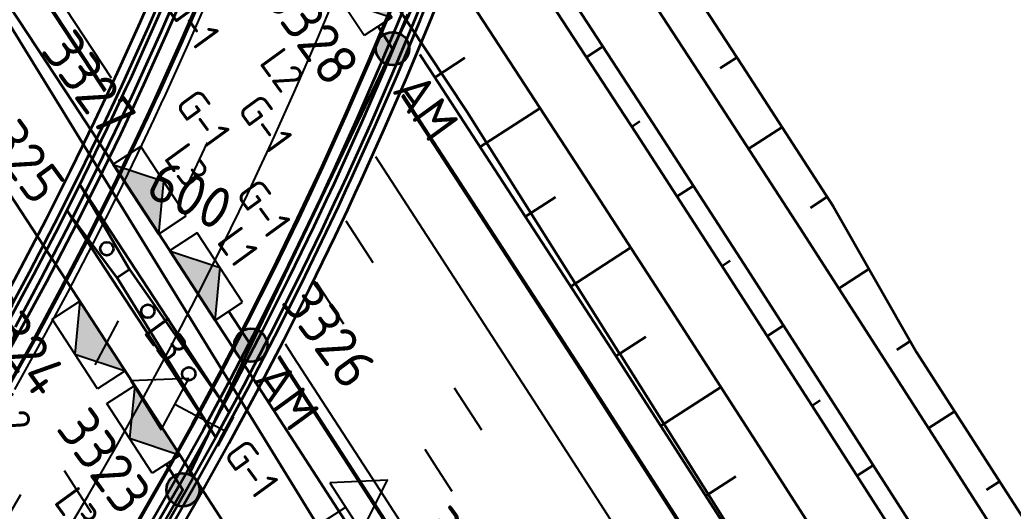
# Model space of a CAD drawing. Header units: metres. Extents: x 134219 to 139080, y 438661 to 444352.
# Drawn here: x 135625.7 to 135685.5, y 442840.6 to 442870.1 of the extents above; entities that cross this region are included whole.
import ezdxf

# ---------------------------------------------------------------- set-up
doc = ezdxf.new("R2010")
doc.units = ezdxf.units.M
doc.linetypes.add('13strp', pattern=[4, 1, -3])
doc.linetypes.add('39strp', pattern=[12, 3, -9])
for name, color, linetype, lineweight in [('N-WE-KL-ET-T18', 1, 'Continuous', 18), ('N-WE-KL-ET-T25', 7, 'Continuous', 25), ('N-WE-KL-ET_LS_HULPSTUK_MOF-G', 10, 'Continuous', 35), ('N-WE-KL-ET_LS_OV_ARMATUUR-S', 7, 'Continuous', 25), ('N-WE-KL-ET_LS_OV_ARMATUUR-T18', 1, 'Continuous', 25), ('N-WE-KL-ET_LS_OV_KABEL-G', 10, 'KL-LS-OV-N', 35), ('Utd-geleiderail-nw', 8, 'glm a2ee v014$0$f2m40080', 35), ('Utd-ondergr-nw', 8, '13strp', 35)]:
    doc.layers.add(name, color=color, linetype=linetype, lineweight=lineweight)
doc.layers.add('N-WE-KL-ET_LS_OV_ARMATUUR-T25', color=2, linetype='Continuous')
doc.layers.add('Utd-weg-nw', color=8, linetype='Continuous')
doc.styles.add('alm a2ee v011$0$Iso-rtw', font='NLCS-ISO.ttf')
doc.styles.add('ISO18', font='NLCS-ISO.ttf')
doc.styles.add('ISO25', font='NLCS-ISO.ttf')
doc.styles.add('NLCS-ISO', font='NLCS-ISO.ttf')
doc.linetypes.add('glm a2ee v014$0$f2m40080', pattern='A,2,-1,[160,RTW.shx,S=0.5,R=0,X=0,Y=0],-1', length=4)
doc.linetypes.add('KL-LS-OV-N', pattern='A,4,-1,[103,NLCS.SHX,S=0.75,R=0,X=0,Y=0],-1,4,-1.5,["0V",Standard,S=1,R=0,X=0,Y=-0.5],-3', length=14.5)

# ---------------------------------------------------------------- blocks, each defined once
blk = doc.blocks.new('SKL-ET_OV_ARMATUUR_HD_NATRIUM_2x250W-SO (1)')
for points in [[(-3.493, -1.757), (-6.493, 0), (-3.493, 1.757)], [(-3.493, 1.757), (-3.493, -1.757)], [(3.493, -1.757), (6.493, 0), (3.493, 1.757)], [(3.493, 1.757), (3.493, -1.757)], [(0, 1), (0, -1)], [(-3.493, 0), (0, 0)], [(3.493, 0), (0, 0)]]:
    blk.add_lwpolyline(points)
at = {"layer": 'N-WE-KL-ET_LS_OV_ARMATUUR-T18', "style": 'NLCS-ISO', "flags": 1}
for tag, p in [('TYPE_ARMATUUR', (3.075, -6.821)), ('VERMOGEN_LAMP', (3.075, -10.606)), ('SPIEGELSTAND', (3.075, -14.39)), ('HOOGTE_LICHTMAST', (3.075, -18.175)), ('UITLEGGERHOEK', (3.075, -21.959)), ('TYPE_LICHTMAST', (3.075, -25.744)), ('BOTSVRIENDELIJK', (3.075, -29.528)), ('POSITIE_LICHTMAST', (3.075, -33.313)), ('KABELAANSLUITNG', (3.075, -37.097)), ('VOEDINGSPUNT', (3.075, -48.451))]:
    blk.add_attdef(tag, p, '', height=1.8, dxfattribs=at)
at = {"layer": 'N-WE-KL-ET_LS_OV_ARMATUUR-T18', "style": 'NLCS-ISO'}
for tag, p in [('FASE-AANSLUITING_1', (3.075, -40.882)), ('FASE-AANSLUITING_2', (3.075, -44.666)), ('GROEPSNUMMER', (3.075, -52.235))]:
    blk.add_attdef(tag, p, '', height=1.8, dxfattribs=at)
at = {"layer": 'N-WE-KL-ET_LS_OV_ARMATUUR-T25', "style": 'NLCS-ISO'}
for tag, p in [('MASTNUMMER', (3.075, 7.391)), ('TYPE_SYMBOOL', (3.075, 3.606))]:
    blk.add_attdef(tag, p, '', height=2.5, dxfattribs=at)
blk = doc.blocks.new('SKL-ET_OV_ARMATUUR_SPECIAAL_1x70W-SO (1)')
blk.add_hatch(color=256).paths.add_polyline_path([(-2.5, -2), (2.5, -2), (0, 0)])
for p, q in [((-2.5, 0), (-2.5, -2)), ((2.5, 0), (-2.5, 0)), ((-2.5, -2), (0, 0)), ((0, 0), (2.5, -2)), ((2.5, -2), (2.5, 0)), ((-2.5, -2), (2.5, -2))]:
    blk.add_line(p, q)
at = {"layer": 'N-WE-KL-ET_LS_OV_ARMATUUR-T18', "style": 'NLCS-ISO', "flags": 1}
for tag, p in [('TYPE_ARMATUUR', (0, -8.681)), ('VERMOGEN_LAMP', (0, -12.465)), ('SPIEGELSTAND', (0, -16.25)), ('POSITIE_ARMATUUR', (0, -20.034)), ('KABELAANSLUITNG', (0, -23.819)), ('VOEDINGSPUNT', (0, -31.388))]:
    blk.add_attdef(tag, p, '', height=1.8, dxfattribs=at)
at = {"layer": 'N-WE-KL-ET_LS_OV_ARMATUUR-T18', "style": 'NLCS-ISO'}
for tag, p in [('FASE-AANSLUITING', (0, -27.603)), ('GROEPSNUMMER', (0, -35.172))]:
    blk.add_attdef(tag, p, '', height=1.8, dxfattribs=at)
at = {"layer": 'N-WE-KL-ET_LS_OV_ARMATUUR-T25', "style": 'NLCS-ISO'}
for tag, p, height in [('MASTNUMMER', (0, 6.36), 2.5), ('TYPE_SYMBOOL', (0, 2.575), 2.25)]:
    blk.add_attdef(tag, p, '', height=height, dxfattribs=at)
blk = doc.blocks.new('SKL-ET_HULP_MOF_AFDEKMOF_SO')
at = {"ltscale": 10}
h = blk.add_hatch(color=256, dxfattribs=at)
edge = h.paths.add_edge_path()
edge.add_arc((0, 0), 1, 0, 360)
blk.add_circle((0, 0), 1)
at = {"layer": 'N-WE-KL-ET-T18', "style": 'NLCS-ISO', "flags": 1}
for tag, p in [('OMSCHRIJVING_LEGENDA', (0, -8.431)), ('LOCATIE', (0, -12.215)), ('MASTNUMMER', (0, -16)), ('VAN', (0, -19.784)), ('NAAR', (0, -23.569)), ('AFTAKKING', (0, -27.353)), ('VOEDINGSPUNT', (0, -31.138)), ('GROEPSNUMMER', (0, -34.922)), ('POSITIE_X', (0, -38.707)), ('POSITIE_Y', (0, -42.491)), ('OVERIGE_OPMERKING(EN)_2', (0, -50.06))]:
    blk.add_attdef(tag, p, '', height=1.8, dxfattribs=at)
at = {"layer": 'N-WE-KL-ET-T18', "style": 'NLCS-ISO'}
blk.add_attdef('OVERIGE_OPMERKING(EN)_1', (0, -46.276), '', height=1.8, dxfattribs=at)
at = {"layer": 'N-WE-KL-ET-T25', "style": 'NLCS-ISO'}
blk.add_attdef('SOORT_MOF', (0, 2.715), '', height=2.25, dxfattribs=at)
blk = doc.blocks.new('SKL-ET_OV_ARMATUUR_HD_NATRIUM_1x250W-SO (3)')
for p, q in [((6.493, 0), (3.493, 1.757)), ((3.493, -1.757), (6.493, 0))]:
    blk.add_line(p, q)
for points in [[(3.493, 1.757), (3.493, -1.757)], [(0, 1), (0, -1)], [(3.493, 0), (0, 0)]]:
    blk.add_lwpolyline(points)
at = {"layer": 'N-WE-KL-ET_LS_OV_ARMATUUR-T18', "style": 'ISO18', "flags": 1}
for tag, p in [('TYPE_ARMATUUR', (3.075, -6.821)), ('VERMOGEN_LAMP', (3.075, -10.606)), ('SPIEGELSTAND', (3.075, -14.39)), ('HOOGTE_LICHTMAST', (3.075, -18.175)), ('UITLEGGERHOEK', (3.075, -21.959)), ('TYPE_LICHTMAST', (3.075, -25.744)), ('BOTSVRIENDELIJK', (3.075, -29.528)), ('POSITIE_LICHTMAST', (3.075, -33.313)), ('KABELAANSLUITNG', (3.075, -37.097)), ('VOEDINGSPUNT', (3.075, -44.666))]:
    blk.add_attdef(tag, p, '', height=1.8, dxfattribs=at)
at = {"layer": 'N-WE-KL-ET_LS_OV_ARMATUUR-T18', "style": 'ISO18'}
for tag, p in [('FASE-AANSLUITING_1', (3.075, -40.882)), ('GROEPSNUMMER', (3.075, -48.451))]:
    blk.add_attdef(tag, p, '', height=1.8, dxfattribs=at)
at = {"layer": 'N-WE-KL-ET_LS_OV_ARMATUUR-T25', "style": 'ISO25'}
for tag, p in [('MASTNUMMER', (3.075, 7.391)), ('TYPE_SYMBOOL', (3.075, 3.606))]:
    blk.add_attdef(tag, p, '', height=2.5, dxfattribs=at)

msp = doc.modelspace()

# ---------------------------------------------------------------- linework, layer by layer
at = {"layer": 'N-WE-KL-ET_LS_OV_KABEL-G', "flags": 128}
for points, elevation in [([(135028.791, 443628.212), (135029.429, 443628.499), (135031.215, 443626.78), (135031.77, 443626.036), (135031.717, 443624.461), (135052.283, 443604.284), (135079.826, 443576.697), (135079.681, 443576.86), (135107.02, 443546.266), (135128.475, 443521.399), (135135.828, 443512.885), (135160.14, 443483.986), (135177.303, 443462.483), (135198.671, 443435.935), (135200.352, 443433.581), (135206.963, 443425.677), (135215.588, 443414.756), (135229.59, 443396.504), (135246.512, 443374.993), (135246.49, 443375.006), (135294.884, 443312.895), (135333.287, 443263.089), (135371.731, 443213.181), (135406.65, 443167.972), (135427.92, 443140.404), (135453.984, 443108.378), (135454.935, 443105.985), (135457.196, 443102.601), (135480.28, 443072.391), (135496.144, 443052.166), (135531.445, 443005.868), (135550.731, 442980.132), (135566.747, 442957.086), (135582.351, 442934.835), (135591.75, 442921.241), (135600.66, 442908.466), (135623.1, 442873.097), (135810.94, 442567.72), (135811.574, 442566.242), (135890.003, 442440.492), (135917.509, 442397.788), (135918.361, 442396.368), (135921.308, 442391.573), (135924.118, 442387.088), (135993.388, 442276.103), (135998.088, 442268.147), (136009.985, 442249.338), (136029.664, 442217.436), (136035.64, 442207.918), (136051.526, 442183.815), (136063.882, 442163.962), (136083.422, 442134.873), (136087.677, 442128.392), (136098.452, 442110.211), (136094.165, 442107.281)], 1.814), ([(135534.254, 443194.906), (135548.626, 443183.682), (135562.678, 443172.276), (135575.338, 443161.788), (135583.925, 443154.387), (135599.097, 443139.3), (135612.356, 443124.544), (135619.452, 443115.237), (135626.078, 443105.74), (135632.927, 443095.161), (135638.727, 443085.112), (135643.409, 443076.02), (135645.643, 443070.965), (135648.99, 443063.2), (135654.226, 443050.373), (135657.48, 443040.934), (135660.369, 443031.632), (135662.146, 443023.75), (135664.535, 443010.619), (135666.066, 442998.105), (135667.543, 442986.567), (135668.361, 442978.224), (135668.734, 442965.042), (135668.213, 442953.881), (135667.341, 442941.62), (135665.963, 442930.738), (135665.402, 442925.317), (135664.557, 442918.864), (135663.369, 442912.713), (135661.634, 442905.854), (135660.039, 442900.282), (135659.235, 442899.504), (135649.777, 442871.837), (135635.931, 442842.833)], 2.214)]:
    msp.add_lwpolyline(points, dxfattribs=dict(at, elevation=elevation))
for points in [[(135632.836, 442891.923), (135632.821, 442891.901), (135634.026, 442892.607), (135647.956, 442871.737), (135647.903, 442871.728), (135652.605, 442864.617), (135661.81, 442850.014), (135661.824, 442850.005), (135694.371, 442798.217), (135718.383, 442760.033), (135720.697, 442755.462), (135728.648, 442742.718), (135729.555, 442740.62), (135730.239, 442740.915), (135730.227, 442740.917)], [(135647.264, 442869.736), (135648.138, 442868.403)], [(135638.284, 442852.588), (135639.615, 442850.549)], [(135634.52, 442843.398), (135635.531, 442841.845), (135626.051, 442825.404), (135618.228, 442814.383), (135600.055, 442793.253), (135600, 442792.832), (135599.983, 442792.822), (135598.819, 442790.489), (135577.46, 442771.35)]]:
    msp.add_lwpolyline(points, dxfattribs=at)
at = {"layer": 'Utd-geleiderail-nw', "linetype": 'Continuous', "flags": 128}
for points in [[(135584.337, 442931.64), (135589.982, 442923.377), (135595.607, 442915.099), (135601.212, 442906.808), (135606.795, 442898.503), (135612.358, 442890.183), (135617.9, 442881.85), (135623.421, 442873.503), (135628.921, 442865.142), (135634.401, 442856.768), (135639.859, 442848.38), (135645.296, 442839.978), (135650.713, 442831.563), (135656.108, 442823.134), (135657.013, 442821.712), (135661.482, 442814.691), (135666.835, 442806.236), (135672.167, 442797.766), (135677.478, 442789.284), (135682.733, 442780.844), (135682.767, 442780.788), (135688.042, 442772.293)], [(135579.222, 442928.136), (135584.859, 442919.885), (135590.475, 442911.621), (135596.071, 442903.342), (135601.646, 442895.05), (135607.2, 442886.743), (135612.733, 442878.423), (135618.246, 442870.089), (135623.737, 442861.741), (135629.208, 442853.38), (135634.658, 442845.005), (135640.087, 442836.616), (135645.495, 442828.213), (135650.882, 442819.798), (135651.782, 442818.383), (135656.248, 442811.368), (135661.593, 442802.926), (135666.916, 442794.47), (135672.219, 442786.001), (135677.468, 442777.57), (135677.5, 442777.518), (135682.775, 442769.022), (135688.05, 442760.527)], [(135625.449, 442851.655), (135627.012, 442854.564), (135628.535, 442857.495), (135630.017, 442860.446), (135631.459, 442863.421), (135632.165, 442864.916), (135632.591, 442865.831), (135632.855, 442866.405), (135634.215, 442869.42), (135635.531, 442872.45)], [(135633.648, 442839.229), (135635.383, 442842.253), (135637.077, 442845.302), (135638.727, 442848.373), (135640.335, 442851.467), (135641.899, 442854.583), (135643.417, 442857.714), (135644.165, 442859.298), (135644.615, 442860.265), (135644.903, 442860.89), (135646.331, 442864.057), (135647.721, 442867.255), (135649.065, 442870.472)]]:
    msp.add_lwpolyline(points, dxfattribs=at)
at = {"layer": 'Utd-ondergr-nw', "linetype": 'Continuous'}
for p, q in [((135629.33, 442860.225), (135638.308, 442846.504)), ((135632.317, 442855.111), (135629.335, 442860.219)), ((135628.552, 442858.675), (135637.499, 442845.001)), ((135631.564, 442854.618), (135628.552, 442858.675)), ((135632.317, 442855.111), (135631.564, 442854.618)), ((135637.499, 442845.001), (135631.564, 442854.618)), ((135632.317, 442855.111), (135638.308, 442846.504))]:
    msp.add_line(p, q, dxfattribs=at)
at = {"layer": 'Utd-ondergr-nw', "linetype": 'Continuous', "flags": 128}
for points in [[(135585.97, 442932.759), (135591.619, 442924.492), (135597.246, 442916.21), (135602.853, 442907.915), (135608.44, 442899.605), (135614.005, 442891.282), (135619.55, 442882.944), (135625.074, 442874.593), (135630.577, 442866.228), (135630.835, 442865.834)], [(135586.028, 442932.798), (135591.676, 442924.531), (135597.304, 442916.249), (135602.912, 442907.954), (135608.498, 442899.644), (135614.064, 442891.321), (135619.608, 442882.983), (135625.132, 442874.632), (135630.635, 442866.267), (135630.87, 442865.908)], [(135624.233, 442852.319), (135625.788, 442855.211), (135627.302, 442858.125), (135628.775, 442861.059), (135630.21, 442864.019), (135630.911, 442865.504), (135631.334, 442866.413), (135631.595, 442866.979), (135632.949, 442869.981), (135634.257, 442872.993), (135635.523, 442876.022), (135636.747, 442879.069), (135637.929, 442882.133), (135639.068, 442885.212), (135640.164, 442888.308), (135641.217, 442891.418), (135642.226, 442894.542), (135643.192, 442897.68), (135644.115, 442900.832), (135644.994, 442903.995), (135645.828, 442907.171), (135646.281, 442908.998)], [(135624.734, 442852.046), (135626.292, 442854.945), (135627.809, 442857.865), (135629.286, 442860.807), (135630.724, 442863.773), (135631.428, 442865.263), (135631.851, 442866.174), (135632.113, 442866.742), (135633.47, 442869.75), (135634.781, 442872.769), (135636.051, 442875.806), (135637.278, 442878.86), (135638.462, 442881.931), (135639.604, 442885.018), (135640.702, 442888.121), (135641.758, 442891.238), (135642.77, 442894.37), (135643.738, 442897.516), (135644.663, 442900.675), (135645.544, 442903.847), (135646.38, 442907.03), (135646.835, 442908.861)], [(135624.997, 442851.902), (135626.557, 442854.805), (135628.076, 442857.729), (135629.555, 442860.674), (135630.995, 442863.644), (135631.699, 442865.135), (135632.123, 442866.048), (135632.386, 442866.618), (135633.744, 442869.629), (135635.057, 442872.652), (135636.328, 442875.692), (135637.557, 442878.75), (135638.743, 442881.825), (135639.886, 442884.916), (135640.986, 442888.023), (135642.043, 442891.144), (135643.056, 442894.28), (135644.026, 442897.43), (135644.952, 442900.593), (135645.834, 442903.768), (135646.671, 442906.956), (135647.126, 442908.789)], [(135624.163, 442848.588), (135625.769, 442851.48), (135627.335, 442854.394), (135628.86, 442857.329), (135630.344, 442860.285), (135631.789, 442863.264), (135632.496, 442864.762), (135632.922, 442865.678), (135633.187, 442866.253), (135634.549, 442869.273), (135635.867, 442872.307), (135637.143, 442875.359), (135638.376, 442878.428), (135639.566, 442881.514), (135640.713, 442884.617), (135641.817, 442887.735), (135642.878, 442890.868), (135643.895, 442894.015), (135644.869, 442897.177), (135645.798, 442900.352), (135646.683, 442903.539), (135647.524, 442906.738), (135647.826, 442907.956)], [(135633.333, 442839.413), (135635.066, 442842.433), (135636.756, 442845.477), (135638.405, 442848.544), (135640.01, 442851.633), (135641.572, 442854.744), (135643.083, 442857.861), (135643.833, 442859.449), (135644.283, 442860.416), (135644.579, 442861.058), (135645.998, 442864.205), (135647.385, 442867.398), (135648.728, 442870.611), (135650.026, 442873.842), (135651.278, 442877.09), (135652.486, 442880.356), (135653.648, 442883.637), (135654.765, 442886.935), (135655.836, 442890.249), (135656.86, 442893.576), (135657.651, 442896.277)], [(135634.093, 442838.97), (135635.832, 442842), (135637.529, 442845.055), (135639.183, 442848.132), (135640.793, 442851.232), (135642.361, 442854.355), (135643.877, 442857.481), (135644.63, 442859.076), (135645.081, 442860.047), (135645.379, 442860.693), (135646.803, 442863.849), (135648.194, 442867.053), (135649.542, 442870.277), (135650.844, 442873.519), (135652.102, 442876.779), (135653.314, 442880.056), (135654.48, 442883.349), (135655.6, 442886.659), (135656.675, 442889.984), (135657.703, 442893.323), (135658.331, 442895.468)], [(135634.353, 442838.819), (135636.094, 442841.853), (135637.792, 442844.911), (135639.448, 442847.992), (135641.061, 442851.096), (135642.631, 442854.222), (135644.147, 442857.351), (135644.901, 442858.948), (135645.354, 442859.921), (135645.652, 442860.568), (135647.077, 442863.728), (135648.47, 442866.936), (135649.819, 442870.163), (135651.124, 442873.409), (135652.382, 442876.673), (135653.596, 442879.954), (135654.763, 442883.251), (135655.885, 442886.564), (135656.961, 442889.894), (135657.99, 442893.237), (135658.619, 442895.384)], [(135659.166, 442895.224), (135658.536, 442893.073), (135657.504, 442889.722), (135656.426, 442886.385), (135655.302, 442883.065), (135654.132, 442879.76), (135652.916, 442876.472), (135651.654, 442873.2), (135650.347, 442869.947), (135648.995, 442866.712), (135647.598, 442863.497), (135646.171, 442860.332), (135645.871, 442859.681), (135645.418, 442858.706), (135644.662, 442857.105), (135643.142, 442853.97), (135641.568, 442850.837), (135639.952, 442847.726), (135638.292, 442844.638), (135636.59, 442841.573), (135634.845, 442838.531)], [(135656.678, 442886.504), (135658.126, 442884.303), (135663.653, 442875.855), (135669.159, 442867.394), (135674.644, 442858.919), (135679.646, 442850.133), (135685.096, 442841.638), (135690.579, 442833.162), (135695.998, 442824.647), (135701.337, 442816.08), (135706.769, 442807.572), (135712.046, 442799.043), (135712.08, 442798.989), (135717.337, 442790.482), (135722.496, 442781.915), (135727.416, 442773.199), (135733.029, 442764.913), (135738.314, 442756.424), (135743.724, 442748.011), (135748.259, 442741.147)], [(135655.704, 442883.618), (135656.12, 442882.986), (135661.643, 442874.544), (135667.146, 442866.087), (135672.628, 442857.617), (135678.088, 442849.134), (135683.527, 442840.636), (135688.945, 442832.125), (135694.342, 442823.601), (135699.717, 442815.063), (135705.071, 442806.512), (135710.369, 442798.001), (135710.403, 442797.947), (135715.678, 442789.452), (135720.953, 442780.956), (135726.228, 442772.461), (135731.503, 442763.965), (135736.778, 442755.469), (135742.053, 442746.974), (135745.515, 442741.397)], [(135654.024, 442878.884), (135658.293, 442872.358), (135663.791, 442863.91), (135669.267, 442855.448), (135674.722, 442846.973), (135680.155, 442838.484), (135685.568, 442829.982), (135690.959, 442821.466), (135696.329, 442812.936), (135701.678, 442804.393), (135706.971, 442795.891), (135707.005, 442795.837), (135712.28, 442787.342), (135717.555, 442778.846), (135722.829, 442770.351), (135728.104, 442761.855), (135733.379, 442753.359), (135738.654, 442744.864), (135742.404, 442738.825)], [(135653.515, 442877.508), (135657.306, 442871.714), (135662.801, 442863.268), (135668.276, 442854.809), (135673.729, 442846.336), (135679.162, 442837.85), (135684.572, 442829.35), (135689.962, 442820.836), (135695.33, 442812.309), (135700.677, 442803.769), (135705.969, 442795.269), (135706.003, 442795.215), (135711.278, 442786.72), (135716.553, 442778.224), (135721.828, 442769.729), (135727.103, 442761.233), (135732.378, 442752.737), (135737.652, 442744.242), (135742.122, 442737.043)], [(135651.747, 442872.903), (135653.956, 442869.528), (135659.446, 442861.091), (135664.915, 442852.64), (135670.363, 442844.175), (135675.79, 442835.697), (135681.195, 442827.206), (135686.58, 442818.701)], [(135625.003, 442848.114), (135626.616, 442851.017), (135628.188, 442853.943), (135629.72, 442856.89), (135631.21, 442859.858), (135632.659, 442862.846), (135633.369, 442864.352), (135633.797, 442865.272), (135634.066, 442865.855), (135635.431, 442868.882), (135636.755, 442871.928)], [(135625.064, 442848.079), (135626.677, 442850.983), (135628.25, 442853.91), (135629.782, 442856.858), (135631.273, 442859.827), (135632.722, 442862.816), (135633.433, 442864.322), (135633.861, 442865.242), (135634.13, 442865.825), (135635.495, 442868.854), (135636.819, 442871.901)], [(135632.698, 442839.783), (135634.426, 442842.794), (135636.111, 442845.829), (135637.754, 442848.887), (135639.355, 442851.967), (135640.913, 442855.07), (135642.427, 442858.194), (135643.17, 442859.767), (135643.618, 442860.729), (135643.898, 442861.338), (135645.325, 442864.503), (135646.709, 442867.687), (135648.047, 442870.89)], [(135632.758, 442839.748), (135634.486, 442842.76), (135636.173, 442845.795), (135637.816, 442848.854), (135639.417, 442851.936), (135640.976, 442855.039), (135642.491, 442858.163), (135643.234, 442859.738), (135643.681, 442860.7), (135643.962, 442861.309), (135645.389, 442864.474), (135646.773, 442867.659), (135648.112, 442870.863)], [(135660.783, 442868.532), (135659.795, 442867.888)], [(135649.776, 442868.062), (135650.355, 442867.178), (135655.839, 442858.75), (135661.302, 442850.308), (135666.744, 442841.853), (135672.165, 442833.384), (135677.565, 442824.901), (135682.944, 442816.405), (135688.301, 442807.896)], [(135652.482, 442867.85), (135650.682, 442866.676)], [(135667.837, 442867.226), (135668.843, 442867.879)], [(135648.716, 442865.571), (135653.952, 442857.525), (135659.412, 442849.088), (135664.851, 442840.637), (135670.269, 442832.173), (135675.666, 442823.695), (135681.041, 442815.204), (135686.395, 442806.699)], [(135648.75, 442865.648), (135654.01, 442857.563), (135659.471, 442849.126), (135664.91, 442840.675), (135670.328, 442832.211), (135675.725, 442823.733), (135681.1, 442815.241), (135686.455, 442806.737)], [(135657.013, 442864.83), (135653.409, 442862.485)], [(135663.016, 442864.02), (135662.521, 442863.699)], [(135669.548, 442862.376), (135671.563, 442863.68)], [(135666.228, 442860.144), (135665.238, 442859.503)], [(135657.938, 442859.463), (135656.135, 442858.293)], [(135673.273, 442858.829), (135674.281, 442859.48)], [(135662.461, 442856.431), (135658.851, 442854.096)], [(135668.449, 442855.626), (135667.954, 442855.307)], [(135674.972, 442853.975), (135676.792, 442855.146)], [(135671.652, 442851.743), (135670.66, 442851.104)], [(135663.373, 442851.063), (135661.567, 442849.897)], [(135678.474, 442850.281), (135679.27, 442850.793)], [(135641.272, 442849.838), (135641.52, 442849.457), (135646.96, 442841.052), (135652.379, 442832.632), (135657.777, 442824.199), (135663.154, 442815.752), (135668.51, 442807.293), (135673.844, 442798.819), (135679.157, 442790.333), (135684.416, 442781.887), (135684.45, 442781.833), (135689.724, 442773.337)], [(135641.309, 442849.909), (135641.579, 442849.496), (135647.019, 442841.09), (135652.438, 442832.67), (135657.836, 442824.237), (135663.213, 442815.79), (135668.569, 442807.33), (135673.903, 442798.856), (135679.217, 442790.37), (135684.475, 442781.924), (135684.509, 442781.87), (135689.784, 442773.374)], [(135667.889, 442848.02), (135664.273, 442845.693)], [(135673.862, 442847.22), (135673.366, 442846.901)], [(135680.375, 442845.56), (135681.938, 442846.561)], [(135677.055, 442843.328), (135676.062, 442842.692)], [(135668.787, 442842.649), (135666.978, 442841.488)], [(135683.855, 442841.85), (135684.639, 442842.35)]]:
    msp.add_lwpolyline(points, dxfattribs=at)
at = {"layer": 'Utd-ondergr-nw', "linetype": 'Continuous'}
for centre in [(135630.952, 442856.363), (135633.416, 442852.597), (135635.88, 442848.832)]:
    msp.add_circle(centre, 0.4, dxfattribs=at)
at = {"layer": 'Utd-weg-nw', "linetype": '39strp', "flags": 128}
for points in [[(135448.377, 443097.743), (135451.098, 443094.197), (135457.15, 443086.266), (135463.183, 443078.32), (135469.196, 443070.359), (135475.188, 443062.383), (135481.161, 443054.393), (135487.114, 443046.387), (135493.047, 443038.366), (135498.96, 443030.331), (135504.853, 443022.281), (135510.725, 443014.216), (135516.577, 443006.137), (135518.913, 443002.901), (135519.496, 443002.091), (135522.41, 442998.043), (135528.222, 442989.934), (135534.013, 442981.811), (135539.784, 442973.673), (135545.535, 442965.521), (135551.266, 442957.355), (135556.976, 442949.174), (135562.666, 442940.979), (135568.335, 442932.77), (135573.983, 442924.547), (135579.611, 442916.31), (135585.219, 442908.058), (135590.805, 442899.793), (135596.371, 442891.514), (135601.917, 442883.22), (135607.441, 442874.913), (135612.945, 442866.593), (135618.428, 442858.258), (135623.89, 442849.91), (135629.331, 442841.548), (135634.752, 442833.172), (135640.151, 442824.783), (135645.529, 442816.381), (135650.887, 442807.965), (135656.223, 442799.536), (135661.538, 442791.093), (135666.832, 442782.638), (135672.072, 442774.222), (135672.105, 442774.168), (135677.38, 442765.673), (135682.655, 442757.177), (135687.93, 442748.682), (135693.205, 442740.186), (135698.48, 442731.69), (135703.755, 442723.195), (135709.03, 442714.699), (135714.305, 442706.204), (135719.58, 442697.708), (135724.855, 442689.213), (135730.13, 442680.717), (135735.405, 442672.221), (135740.68, 442663.726), (135745.955, 442655.23), (135751.229, 442646.735), (135756.504, 442638.239), (135761.779, 442629.743), (135767.054, 442621.248), (135772.329, 442612.752), (135777.604, 442604.257), (135782.879, 442595.761), (135788.154, 442587.265), (135793.429, 442578.77), (135798.704, 442570.274), (135803.979, 442561.779), (135809.254, 442553.283), (135814.529, 442544.787), (135819.804, 442536.292), (135825.079, 442527.796), (135830.353, 442519.301), (135835.628, 442510.805), (135840.903, 442502.31), (135846.178, 442493.814), (135851.453, 442485.318), (135855.13, 442479.397)], [(135595.361, 442800.745), (135596.915, 442802.444), (135599.164, 442804.961), (135601.379, 442807.51), (135603.558, 442810.089), (135605.7, 442812.699), (135607.807, 442815.337), (135609.876, 442818.005), (135611.909, 442820.701), (135613.903, 442823.426), (135615.86, 442826.177), (135617.778, 442828.956), (135619.657, 442831.761), (135621.498, 442834.591), (135623.298, 442837.448), (135625.059, 442840.328), (135626.78, 442843.233), (135628.46, 442846.162), (135630.1, 442849.113), (135631.698, 442852.088), (135633.255, 442855.084), (135634.77, 442858.101), (135636.243, 442861.139), (135636.965, 442862.67), (135637.401, 442863.605), (135637.674, 442864.197), (135639.062, 442867.275), (135640.407, 442870.372), (135641.709, 442873.487), (135642.968, 442876.62), (135644.183, 442879.77), (135645.354, 442882.937), (135646.481, 442886.12), (135647.563, 442889.318), (135648.602, 442892.531), (135649.595, 442895.758), (135650.544, 442898.998), (135651.447, 442902.251), (135652.305, 442905.517), (135653.118, 442908.794), (135653.885, 442912.082), (135654.607, 442915.38), (135654.756, 442916.091)], [(135645.321, 442858.046), (135648.122, 442853.742), (135653.572, 442845.319), (135659.002, 442836.883), (135664.411, 442828.434), (135669.798, 442819.97), (135675.164, 442811.494), (135680.509, 442803.004), (135685.833, 442794.501), (135691.102, 442786.038), (135691.136, 442785.984), (135696.41, 442777.489), (135701.685, 442768.993), (135706.96, 442760.497), (135712.235, 442752.002), (135717.51, 442743.506), (135722.785, 442735.011), (135728.06, 442726.515), (135733.335, 442718.02), (135738.61, 442709.524), (135743.885, 442701.028), (135749.16, 442692.533), (135754.435, 442684.037), (135759.71, 442675.542), (135764.985, 442667.046), (135770.26, 442658.55), (135775.535, 442650.055), (135780.809, 442641.559), (135786.084, 442633.064), (135791.359, 442624.568), (135796.634, 442616.072), (135801.909, 442607.577), (135807.184, 442599.081), (135812.459, 442590.586), (135817.734, 442582.09), (135823.009, 442573.595), (135828.284, 442565.099), (135833.559, 442556.603), (135838.834, 442548.108), (135844.109, 442539.612), (135849.384, 442531.117), (135854.659, 442522.621), (135859.933, 442514.125), (135865.208, 442505.63), (135870.483, 442497.134), (135875.758, 442488.639)], [(135643.546, 442854.356), (135645.186, 442851.836), (135650.632, 442843.421), (135656.057, 442834.993), (135661.46, 442826.55), (135666.843, 442818.095), (135672.205, 442809.625), (135677.545, 442801.143), (135682.864, 442792.647), (135688.129, 442784.192), (135688.162, 442784.138), (135693.437, 442775.642), (135698.712, 442767.147), (135703.987, 442758.651), (135709.262, 442750.156), (135714.537, 442741.66), (135719.812, 442733.164), (135725.087, 442724.669), (135730.362, 442716.173), (135735.637, 442707.678), (135740.911, 442699.182), (135746.186, 442690.687), (135751.461, 442682.191), (135756.736, 442673.695), (135762.011, 442665.2), (135767.286, 442656.704), (135772.561, 442648.209), (135777.836, 442639.713), (135783.111, 442631.217), (135788.386, 442622.722), (135793.661, 442614.226), (135798.936, 442605.731), (135804.211, 442597.235), (135809.486, 442588.739), (135814.761, 442580.244), (135820.035, 442571.748), (135825.31, 442563.253), (135830.585, 442554.757), (135835.86, 442546.262), (135841.135, 442537.766), (135846.41, 442529.27), (135851.685, 442520.775), (135856.96, 442512.279), (135862.235, 442503.784), (135867.51, 442495.288), (135872.785, 442486.792)]]:
    msp.add_lwpolyline(points, dxfattribs=at)
at = {"layer": 'Utd-weg-nw', "linetype": 'Continuous', "flags": 128}
for points in [[(135592.255, 442924.925), (135597.884, 442916.642), (135603.492, 442908.345), (135609.079, 442900.034), (135614.646, 442891.709), (135620.192, 442883.37), (135625.717, 442875.017), (135631.217, 442866.656)], [(135628.058, 442838.524), (135629.804, 442841.47), (135631.508, 442844.441), (135633.171, 442847.435), (135634.793, 442850.452), (135636.372, 442853.491), (135637.909, 442856.552), (135639.403, 442859.634), (135640.136, 442861.187), (135640.577, 442862.135), (135640.854, 442862.736), (135642.262, 442865.858), (135643.627, 442869), (135644.947, 442872.16)], [(135625.413, 442847.882), (135627.028, 442850.792), (135628.604, 442853.723), (135630.138, 442856.676), (135631.631, 442859.65), (135633.083, 442862.644), (135633.795, 442864.153), (135634.224, 442865.075), (135634.493, 442865.658), (135635.861, 442868.692), (135637.187, 442871.744)], [(135647.101, 442861.91), (135651.141, 442855.701), (135656.597, 442847.271), (135662.032, 442838.828), (135667.445, 442830.371), (135672.837, 442821.9), (135678.208, 442813.416), (135683.558, 442804.918), (135688.887, 442796.407)], [(135641.678, 442850.627), (135642.166, 442849.877), (135647.607, 442841.469), (135653.027, 442833.048), (135658.426, 442824.613), (135663.804, 442816.165), (135669.161, 442807.704), (135674.496, 442799.229), (135679.811, 442790.74), (135685.07, 442782.293), (135685.104, 442782.239), (135690.379, 442773.743)]]:
    msp.add_lwpolyline(points, dxfattribs=at)

# ---------------------------------------------------------------- block references
at = {"layer": 'N-WE-KL-ET_LS_HULPSTUK_MOF-G'}
ref = msp.add_blockref('SKL-ET_HULP_MOF_AFDEKMOF_SO', (135648.138, 442868.403), dxfattribs=at)
ref.add_attrib('SOORT_MOF', 'AM', (135648.047, 442865.884), dxfattribs={"layer": 'N-WE-KL-ET_LS_OV_ARMATUUR-T25', "height": 2.25, "rotation": 306.066, "style": 'ISO25'})
ref = msp.add_blockref('SKL-ET_HULP_MOF_AFDEKMOF_SO', (135639.615, 442850.549), dxfattribs=at)
ref.add_attrib('SOORT_MOF', 'AM', (135639.673, 442848.469), dxfattribs={"layer": 'N-WE-KL-ET_LS_OV_ARMATUUR-T25', "height": 2.25, "rotation": 306.066, "style": 'ISO25'})
msp.add_blockref('SKL-ET_HULP_MOF_AFDEKMOF_SO', (135635.531, 442841.845), dxfattribs=at)
at = {"layer": 'N-WE-KL-ET_LS_OV_ARMATUUR-S'}
ref = msp.add_blockref('SKL-ET_OV_ARMATUUR_SPECIAAL_1x70W-SO (1)', (135641.494, 442876.709), dxfattribs=dict(at, xscale=-1, rotation=123.2615080432077))
ref.add_attrib('MASTNUMMER', '3329', (135636.22, 442878.224), dxfattribs={"layer": 'N-WE-KL-ET_LS_OV_ARMATUUR-T25', "height": 2.5, "rotation": 306.066, "style": 'ISO25'})
ref.add_attrib('FASE-AANSLUITING_1', 'L1', (135636.003, 442873.552), dxfattribs={"layer": 'N-WE-KL-ET_LS_OV_ARMATUUR-T18', "height": 1.8, "rotation": 306.066, "style": 'ISO18'})
ref.add_attrib('GROEPSNUMMER', 'G-1', (135634.351, 442871.009), dxfattribs={"layer": 'N-WE-KL-ET_LS_OV_ARMATUUR-T18', "height": 1.8, "rotation": 306.066, "style": 'ISO18'})
ref = msp.add_blockref('SKL-ET_OV_ARMATUUR_SPECIAAL_1x70W-SO (1)', (135645.056, 442871.278), dxfattribs=dict(at, xscale=-1, rotation=123.2615080432077))
ref.add_attrib('MASTNUMMER', '3328', (135640.274, 442871.441), dxfattribs={"layer": 'N-WE-KL-ET_LS_OV_ARMATUUR-T25', "height": 2.5, "rotation": 306.066, "style": 'ISO25'})
ref.add_attrib('FASE-AANSLUITING_1', 'L2', (135640.058, 442867.562), dxfattribs={"layer": 'N-WE-KL-ET_LS_OV_ARMATUUR-T18', "height": 1.8, "rotation": 306.066, "style": 'ISO18'})
ref.add_attrib('GROEPSNUMMER', 'G-1', (135638.748, 442864.757), dxfattribs={"layer": 'N-WE-KL-ET_LS_OV_ARMATUUR-T18', "height": 1.8, "rotation": 306.066, "style": 'ISO18'})
ref = msp.add_blockref('SKL-ET_OV_ARMATUUR_SPECIAAL_1x70W-SO (1)', (135634.362, 442860.428), dxfattribs=dict(at, rotation=303.1244334267003))
ref.add_attrib('MASTNUMMER', '3327', (135626.922, 442868.287), dxfattribs={"layer": 'N-WE-KL-ET_LS_OV_ARMATUUR-T25', "height": 2.5, "rotation": 306.066, "style": 'ISO25'})
ref.add_attrib('FASE-AANSLUITING_1', 'L3', (135634.315, 442861.836), dxfattribs={"layer": 'N-WE-KL-ET_LS_OV_ARMATUUR-T18', "height": 1.8, "rotation": 306.066, "style": 'ISO18'})
ref.add_attrib('GROEPSNUMMER', 'G-1', (135634.996, 442865.076), dxfattribs={"layer": 'N-WE-KL-ET_LS_OV_ARMATUUR-T18', "height": 1.8, "rotation": 306.066, "style": 'ISO18'})
ref = msp.add_blockref('SKL-ET_OV_ARMATUUR_HD_NATRIUM_1x250W-SO (3)', (135638.126, 442845.352), dxfattribs=dict(at, rotation=151.8259477083778))
ref.add_attrib('MASTNUMMER', '3325', (135622.596, 442864.261), dxfattribs={"layer": 'N-WE-KL-ET_LS_OV_ARMATUUR-T25', "height": 2.5, "rotation": 306.066, "style": 'ISO25'})
ref.add_attrib('FASE-AANSLUITING_1', 'L3', (135633.09, 442851.353), dxfattribs={"layer": 'N-WE-KL-ET_LS_OV_ARMATUUR-T18', "height": 1.8, "rotation": 306.066, "style": 'ISO18'})
ref.add_attrib('GROEPSNUMMER', 'G-1', (135637.913, 442843.995, -2.91), dxfattribs={"layer": 'N-WE-KL-ET_LS_OV_ARMATUUR-T18', "height": 1.8, "rotation": 306.066, "style": 'ISO18'})
ref = msp.add_blockref('SKL-ET_OV_ARMATUUR_SPECIAAL_1x70W-SO (1)', (135637.755, 442855.228), dxfattribs=dict(at, rotation=303.124433426495))
ref.add_attrib('MASTNUMMER', '3326', (135641.347, 442853.139), dxfattribs={"layer": 'N-WE-KL-ET_LS_OV_ARMATUUR-T25', "height": 2.5, "rotation": 306.066, "style": 'ISO25'})
ref.add_attrib('FASE-AANSLUITING_1', 'L1', (135637.49, 442856.797), dxfattribs={"layer": 'N-WE-KL-ET_LS_OV_ARMATUUR-T18', "height": 1.8, "rotation": 306.066, "style": 'ISO18'})
ref.add_attrib('GROEPSNUMMER', 'G-1', (135638.648, 442859.665), dxfattribs={"layer": 'N-WE-KL-ET_LS_OV_ARMATUUR-T18', "height": 1.8, "rotation": 306.066, "style": 'ISO18'})
ref = msp.add_blockref('SKL-ET_OV_ARMATUUR_SPECIAAL_1x70W-SO (1)', (135629.021, 442850.019), dxfattribs=dict(at, xscale=-1, rotation=123.0415217221196))
ref.add_attrib('MASTNUMMER', '3324', (135622.732, 442852.714), dxfattribs={"layer": 'N-WE-KL-ET_LS_OV_ARMATUUR-T25', "height": 2.5, "rotation": 306.066, "style": 'ISO25'})
ref.add_attrib('FASE-AANSLUITING_1', 'L2', (135623.713, 442846.8), dxfattribs={"layer": 'N-WE-KL-ET_LS_OV_ARMATUUR-T18', "height": 1.8, "rotation": 306.066, "style": 'ISO18'})
ref.add_attrib('GROEPSNUMMER', 'G-1', (135621.468, 442844.945), dxfattribs={"layer": 'N-WE-KL-ET_LS_OV_ARMATUUR-T18', "height": 1.8, "rotation": 306.066, "style": 'ISO18'})
ref = msp.add_blockref('SKL-ET_OV_ARMATUUR_SPECIAAL_1x70W-SO (1)', (135632.319, 442844.948), dxfattribs=dict(at, xscale=-1, rotation=123.0415217223113))
ref.add_attrib('MASTNUMMER', '3323', (135627.84, 442845.534), dxfattribs={"layer": 'N-WE-KL-ET_LS_OV_ARMATUUR-T25', "height": 2.5, "rotation": 306.066, "style": 'ISO25'})
ref.add_attrib('FASE-AANSLUITING_1', 'L3', (135627.692, 442841.128), dxfattribs={"layer": 'N-WE-KL-ET_LS_OV_ARMATUUR-T18', "height": 1.8, "rotation": 306.066, "style": 'ISO18'})
ref.add_attrib('GROEPSNUMMER', 'G-1', (135625.924, 442838.906), dxfattribs={"layer": 'N-WE-KL-ET_LS_OV_ARMATUUR-T18', "height": 1.8, "rotation": 306.066, "style": 'ISO18'})
ref = msp.add_blockref('SKL-ET_OV_ARMATUUR_HD_NATRIUM_2x250W-SO (1)', (135642.386, 442838.904, 1.757), dxfattribs=dict(at, rotation=32.90964301075553))
ref.add_attrib('MASTNUMMER', '3218', (135649.49, 442839.62, 1.757), dxfattribs={"layer": 'N-WE-KL-ET_LS_OV_ARMATUUR-T25', "height": 2.5, "rotation": 306.066, "style": 'ISO25'})
ref.add_attrib('FASE-AANSLUITING_1', 'L3', (135646.715, 442837.824, 1.757), dxfattribs={"layer": 'N-WE-KL-ET_LS_OV_ARMATUUR-T18', "height": 1.8, "rotation": 306.066, "style": 'ISO18'})
ref.add_attrib('FASE-AANSLUITING_2', 'L1', (135640.063, 442833.519, 1.757), dxfattribs={"layer": 'N-WE-KL-ET_LS_OV_ARMATUUR-T18', "height": 1.8, "rotation": 306.066, "style": 'ISO18'})
ref.add_attrib('GROEPSNUMMER', 'G-4', (135634.465, 442833.916, 1.757), dxfattribs={"layer": 'N-WE-KL-ET_LS_OV_ARMATUUR-T18', "height": 1.8, "rotation": 306.066, "style": 'ISO18'})

# ---------------------------------------------------------------- texts
at = {"layer": 'Utd-ondergr-nw', "color": 7, "style": 'alm a2ee v011$0$Iso-rtw'}
msp.add_text('600', height=2.5, rotation=333.73616, dxfattribs=at).set_placement((135633.163, 442859.591))

doc.saveas('drawing.dxf')
